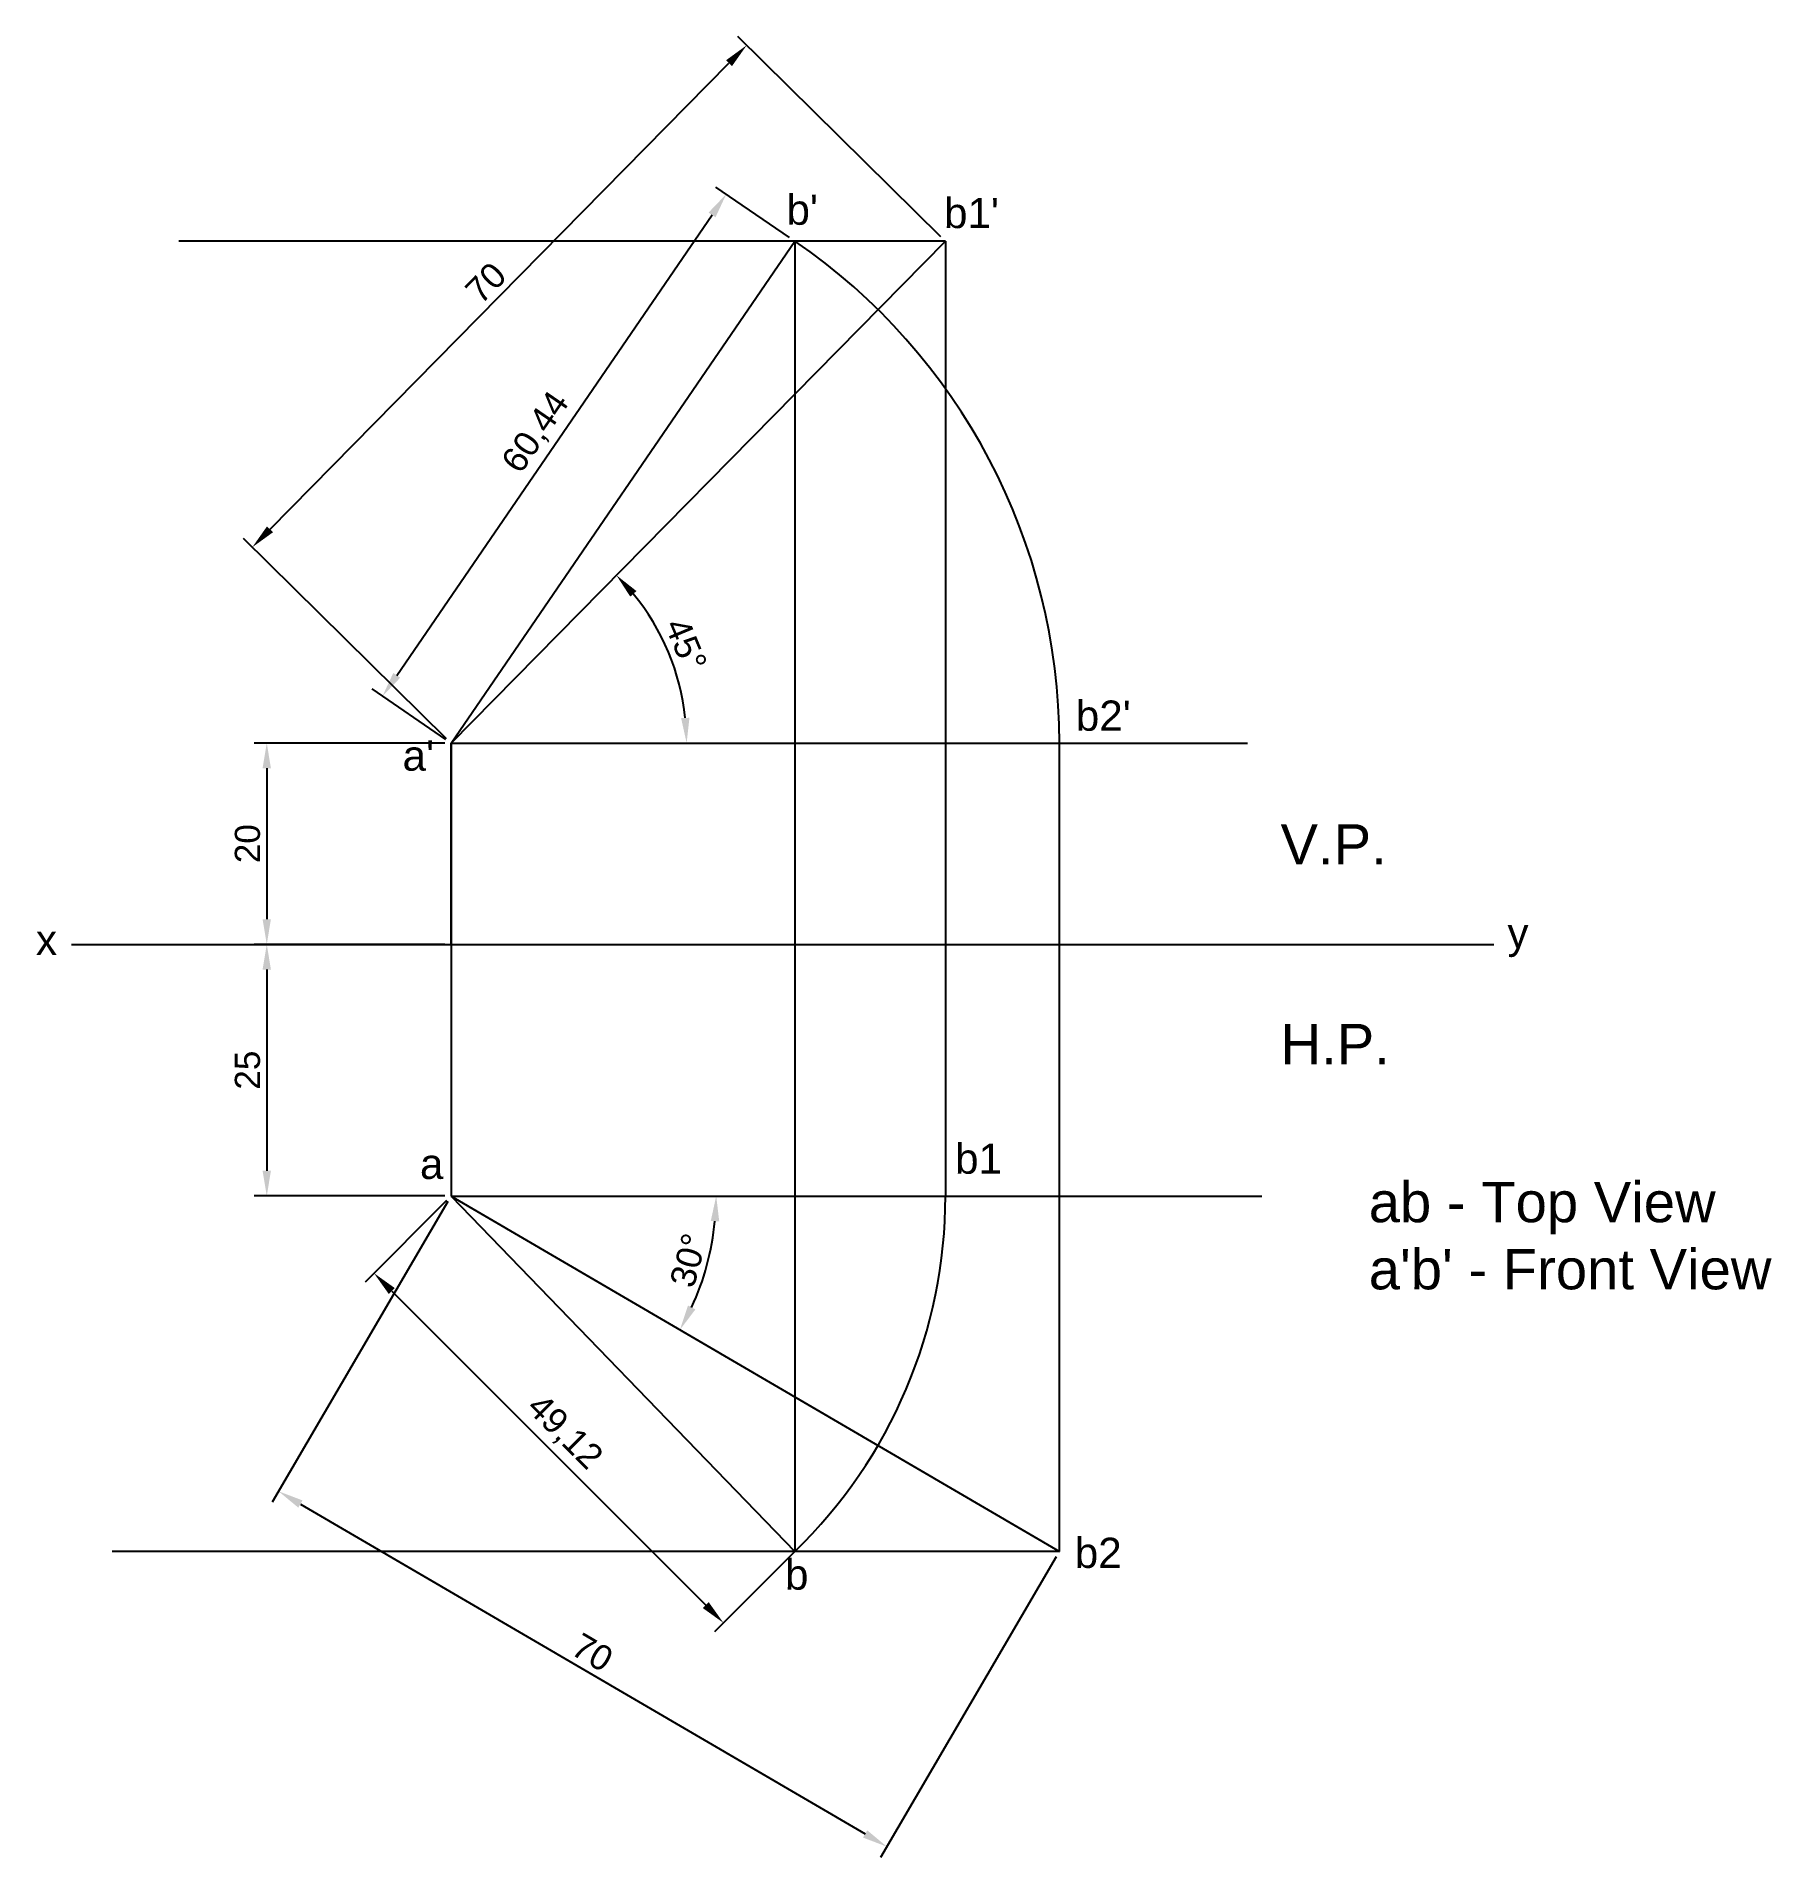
# Model space of a CAD drawing. Header units: millimetres. Extents: x 47 to 219, y 58 to 239.
import ezdxf

# ---------------------------------------------------------------- set-up
doc = ezdxf.new("R2010")
doc.units = ezdxf.units.MM
doc.styles.get("Standard").update_dxf_attribs({"font": 'arial.ttf'})
doc.dimstyles.new('ISO-25', dxfattribs={"dimtxt": 2.5, "dimasz": 2.5, "dimexe": 1.25, "dimexo": 0.625, "dimtad": 1, "dimtxsty": 'Standard', "dimcen": 2.5, "dimadec": 0, "dimazin": 0, "dimtfac": 1, "dimtmove": 0, "dimatfit": 3, "dimfxl": 1, "dimarcsym": 0})

# ---------------------------------------------------------------- blocks, each defined once
blk = doc.blocks.new('*D12')
at = {"color": 0, "lineweight": -2, "transparency": 16777216}
for p, q in [((87.51, 169.17), (68.57, 169.17)), ((69.82, 166.67), (69.82, 151.67)), ((87.51, 149.17), (68.57, 149.17))]:
    blk.add_line(p, q, dxfattribs=at)
at = {"color": 0, "transparency": 16777216}
for points in [[(69.4, 166.67), (70.23, 166.67), (69.82, 169.17)], [(69.4, 151.67), (70.23, 151.67), (69.82, 149.17)]]:
    blk.add_solid(points, dxfattribs=at)
at = {"layer": 'Defpoints', "color": 0, "transparency": 16777216}
for p in [(88.13, 169.17), (69.82, 149.17), (88.13, 149.17)]:
    blk.add_point(p, dxfattribs=at)
at = {"color": 0, "transparency": 16777216, "insert": (67.91, 159.17), "char_height": 2.5, "attachment_point": 5, "rotation": 90}
blk.add_mtext('20', dxfattribs=at)
blk = doc.blocks.new('*D13')
at = {"color": 0, "lineweight": -2, "transparency": 16777216}
for p, q in [((87.51, 149.17), (68.57, 149.17)), ((69.82, 146.67), (69.82, 126.67)), ((87.51, 124.17), (68.57, 124.17))]:
    blk.add_line(p, q, dxfattribs=at)
at = {"color": 0, "transparency": 16777216}
for points in [[(69.4, 146.67), (70.23, 146.67), (69.82, 149.17)], [(69.4, 126.67), (70.23, 126.67), (69.82, 124.17)]]:
    blk.add_solid(points, dxfattribs=at)
at = {"layer": 'Defpoints', "color": 0, "transparency": 16777216}
for p in [(88.13, 149.17), (69.82, 124.17), (88.13, 124.17)]:
    blk.add_point(p, dxfattribs=at)
at = {"color": 0, "transparency": 16777216, "insert": (67.91, 136.67), "char_height": 2.5, "attachment_point": 5, "rotation": 90}
blk.add_mtext('25', dxfattribs=at)
blk = doc.blocks.new('*D14')
at = {"color": 0, "lineweight": -2, "transparency": 16777216}
for p, q in [((136.81, 219.47), (116.62, 239.37)), ((70.14, 190.4), (115.75, 236.71)), ((87.69, 169.6), (67.49, 189.5))]:
    blk.add_line(p, q, dxfattribs=at)
at = {"color": 0, "transparency": 16777216}
for points in [[(115.46, 237), (116.05, 236.42), (117.51, 238.49)], [(69.84, 190.69), (70.44, 190.11), (68.38, 188.62)]]:
    blk.add_solid(points, dxfattribs=at)
at = {"layer": 'Defpoints', "color": 0, "transparency": 16777216}
for p in [(117.51, 238.49), (137.26, 219.03), (88.13, 169.17)]:
    blk.add_point(p, dxfattribs=at)
at = {"color": 0, "transparency": 16777216, "insert": (91.59, 214.89), "char_height": 2.5, "attachment_point": 5, "rotation": 45.4305}
blk.add_mtext('70', dxfattribs=at)
blk = doc.blocks.new('*D15')
at = {"color": 0, "lineweight": -2, "transparency": 16777216}
for p, q in [((121.77, 219.39), (114.45, 224.4)), ((82.74, 175.89), (114.07, 221.64)), ((87.62, 169.52), (80.29, 174.54))]:
    blk.add_line(p, q, dxfattribs=at)
at = {"color": 0, "transparency": 16777216}
for points in [[(113.72, 221.87), (114.41, 221.4), (115.48, 223.7)], [(82.39, 176.13), (83.08, 175.66), (81.32, 173.83)]]:
    blk.add_solid(points, dxfattribs=at)
at = {"layer": 'Defpoints', "color": 0, "transparency": 16777216}
for p in [(115.48, 223.7), (122.29, 219.03), (88.13, 169.17)]:
    blk.add_point(p, dxfattribs=at)
at = {"color": 0, "transparency": 16777216, "insert": (96.65, 199.97), "char_height": 2.5, "attachment_point": 5, "rotation": 55.5919}
blk.add_mtext('60,44', dxfattribs=at)
blk = doc.blocks.new('*D16')
at = {"color": 0, "lineweight": -2, "transparency": 16777216}
for p, q in [((87.69, 123.72), (79.58, 115.62)), ((82.24, 114.73), (113.44, 83.53)), ((122.43, 88.99), (114.32, 80.88))]:
    blk.add_line(p, q, dxfattribs=at)
at = {"color": 0, "transparency": 16777216}
for points in [[(82.53, 115.03), (81.94, 114.44), (80.47, 116.5)], [(113.73, 83.83), (113.14, 83.24), (115.2, 81.76)]]:
    blk.add_solid(points, dxfattribs=at)
at = {"layer": 'Defpoints', "color": 0, "transparency": 16777216}
for p in [(88.13, 124.17), (122.87, 89.43), (115.2, 81.76)]:
    blk.add_point(p, dxfattribs=at)
at = {"color": 0, "transparency": 16777216, "insert": (99.34, 100.64), "char_height": 2.5, "attachment_point": 5, "rotation": 315}
blk.add_mtext('49,12', dxfattribs=at)
blk = doc.blocks.new('*D17')
at = {"color": 0, "lineweight": -2, "transparency": 16777216}
for p, q in [((87.82, 123.63), (70.37, 93.75)), ((73.16, 93.57), (129.28, 60.79)), ((148.26, 88.32), (130.81, 58.45))]:
    blk.add_line(p, q, dxfattribs=at)
at = {"color": 0, "transparency": 16777216}
for points in [[(73.37, 93.93), (72.95, 93.21), (71, 94.83)], [(129.49, 61.15), (129.07, 60.43), (131.44, 59.53)]]:
    blk.add_solid(points, dxfattribs=at)
at = {"layer": 'Defpoints', "color": 0, "transparency": 16777216}
for p in [(88.13, 124.17), (148.58, 88.86), (131.44, 59.53)]:
    blk.add_point(p, dxfattribs=at)
at = {"color": 0, "transparency": 16777216, "insert": (102.18, 78.82), "char_height": 2.5, "attachment_point": 5, "rotation": 329.7096}
blk.add_mtext('70', dxfattribs=at)
blk = doc.blocks.new('*D18')
at = {"color": 0, "lineweight": -2, "transparency": 16777216}
blk.add_arc((88.13, 169.17), 23.41, 6.1228, 39.3077, dxfattribs=at)
at = {"color": 0, "transparency": 16777216}
for points in [[(105.94, 183.71), (106.55, 184.27), (104.56, 185.84)], [(111.82, 171.68), (110.99, 171.64), (111.54, 169.17)]]:
    blk.add_solid(points, dxfattribs=at)
at = {"layer": 'Defpoints', "color": 0, "transparency": 16777216}
for p in [(137.26, 219.03), (110.73, 175.28), (88.13, 169.17), (88.13, 169.17), (167.29, 169.17)]:
    blk.add_point(p, dxfattribs=at)
at = {"color": 0, "transparency": 16777216, "insert": (111.47, 178.94), "char_height": 2.5, "attachment_point": 5, "rotation": 292.7153}
blk.add_mtext('45°', dxfattribs=at)
blk = doc.blocks.new('*D19')
at = {"color": 0, "lineweight": -2, "transparency": 16777216}
blk.add_arc((88.13, 124.17), 26.34, 335.1487, 354.5609, dxfattribs=at)
at = {"color": 0, "transparency": 16777216}
for points in [[(113.94, 121.69), (114.78, 121.65), (114.48, 124.17)], [(112.41, 112.9), (111.67, 113.29), (110.88, 110.88)]]:
    blk.add_solid(points, dxfattribs=at)
at = {"layer": 'Defpoints', "color": 0, "transparency": 16777216}
for p in [(88.13, 124.17), (88.13, 124.17), (168.71, 124.17), (112.86, 115.07), (148.58, 88.86)]:
    blk.add_point(p, dxfattribs=at)
at = {"color": 0, "transparency": 16777216, "insert": (111.73, 117.78), "char_height": 2.5, "attachment_point": 5, "rotation": 74.8548}
blk.add_mtext('30°', dxfattribs=at)

msp = doc.modelspace()

# ---------------------------------------------------------------- linework, layer by layer
for p, q in [((137.258, 219.034), (61.079, 219.034)), ((88.134, 169.166), (137.258, 219.034)), ((137.258, 219.034), (137.258, 124.166)), ((88.134, 149.166), (88.134, 169.166)), ((88.134, 169.166), (88.134, 124.166)), ((88.134, 169.166), (167.288, 169.166)), ((148.578, 88.859), (148.578, 169.166)), ((50.398, 149.166), (191.748, 149.166)), ((88.134, 124.166), (148.578, 88.859)), ((88.134, 124.166), (168.71, 124.166)), ((148.578, 88.859), (54.441, 88.859))]:
    msp.add_line(p, q)
at = {"color": 242, "true_color": 0xcd2027}
for p, q in [((88.134, 169.166), (122.29, 219.034)), ((88.134, 124.166), (122.29, 88.859))]:
    msp.add_line(p, q, dxfattribs=at)
at = {"color": 7, "true_color": 0xffffff}
msp.add_line((122.29, 219.034), (122.29, 88.859), dxfattribs=at)
for centre, radius, start, end in [((88.134, 169.166), 60.444, 0, 55.59188), ((88.134, 124.166), 49.124, 314.05059, 360)]:
    msp.add_arc(centre, radius, start, end)

# ---------------------------------------------------------------- texts
for s, height, p in [("b'", 3, (121.461, 220.658)), ("b1'", 3, (137.117, 220.327)), ("b2'", 3, (150.216, 170.392)), ("a'", 3, (83.313, 166.422)), ('V.P.', 4, (170.553, 157.104)), ('x', 3, (46.881, 148.121)), ('y', 3, (193.106, 148.798)), ('H.P.', 4, (170.553, 137.266)), ('b1', 3, (138.215, 126.383)), ('a', 3, (85.045, 125.861)), ('b2', 3, (150.11, 87.221)), ('b', 3, (121.316, 85.065))]:
    msp.add_text(s, height=height, dxfattribs=at).set_placement(p)
at = {"color": 7, "true_color": 0xffffff, "insert": (179.322, 125.565), "char_height": 4, "attachment_point": 1}
msp.add_mtext_dynamic_manual_height_columns("ab - Top View\\Pa'b' - Front View", width=58.56594, gutter_width=20, heights=[0], dxfattribs=at)

# ---------------------------------------------------------------- dimensions: what is measured, and where the dimension line sits
at = {"color": 7, "true_color": 0xffffff}
for p1, p2, distance, picture, middle in [((88.134, 169.166), (137.258, 219.034), 27.723, '*D14', (91.591, 214.89)), ((88.134, 169.166), (122.29, 219.034), 8.255, '*D15', (96.646, 199.967)), ((88.134, 124.166), (148.578, 88.859), -33.972, '*D17', (102.18, 78.82)), ((88.134, 124.166), (122.87, 89.43), -10.841, '*D16', (99.341, 100.637))]:
    dim = msp.add_aligned_dim(p1=p1, p2=p2, distance=distance, dimstyle='ISO-25', dxfattribs=at)
    dim.commit()
    dim.dimension.update_dxf_attribs({"geometry": picture, "text_midpoint": middle})
for base, line1, line2, picture, middle in [((110.727, 175.28), ((88.134, 169.166), (167.288, 169.166)), ((88.134, 169.166), (137.258, 219.034)), '*D18', (111.473, 178.936)), ((112.859, 115.072), ((88.134, 124.166), (168.71, 124.166)), ((88.134, 124.166), (148.578, 88.859)), '*D19', (111.728, 117.78))]:
    dim = msp.add_angular_dim_2l(base=base, line1=line1, line2=line2, dimstyle='ISO-25', dxfattribs=at)
    dim.commit()
    dim.dimension.update_dxf_attribs({"geometry": picture, "text_midpoint": middle})
for base, p1, p2, picture, middle in [((69.815, 149.166), (88.134, 169.166), (88.134, 149.166), '*D12', (67.914, 159.166)), ((69.815, 124.166), (88.134, 149.166), (88.134, 124.166), '*D13', (67.914, 136.666))]:
    dim = msp.add_linear_dim(base=base, p1=p1, p2=p2, angle=90, dimstyle='ISO-25', dxfattribs=at)
    dim.commit()
    dim.dimension.update_dxf_attribs({"geometry": picture, "text_midpoint": middle})

doc.saveas('drawing.dxf')
